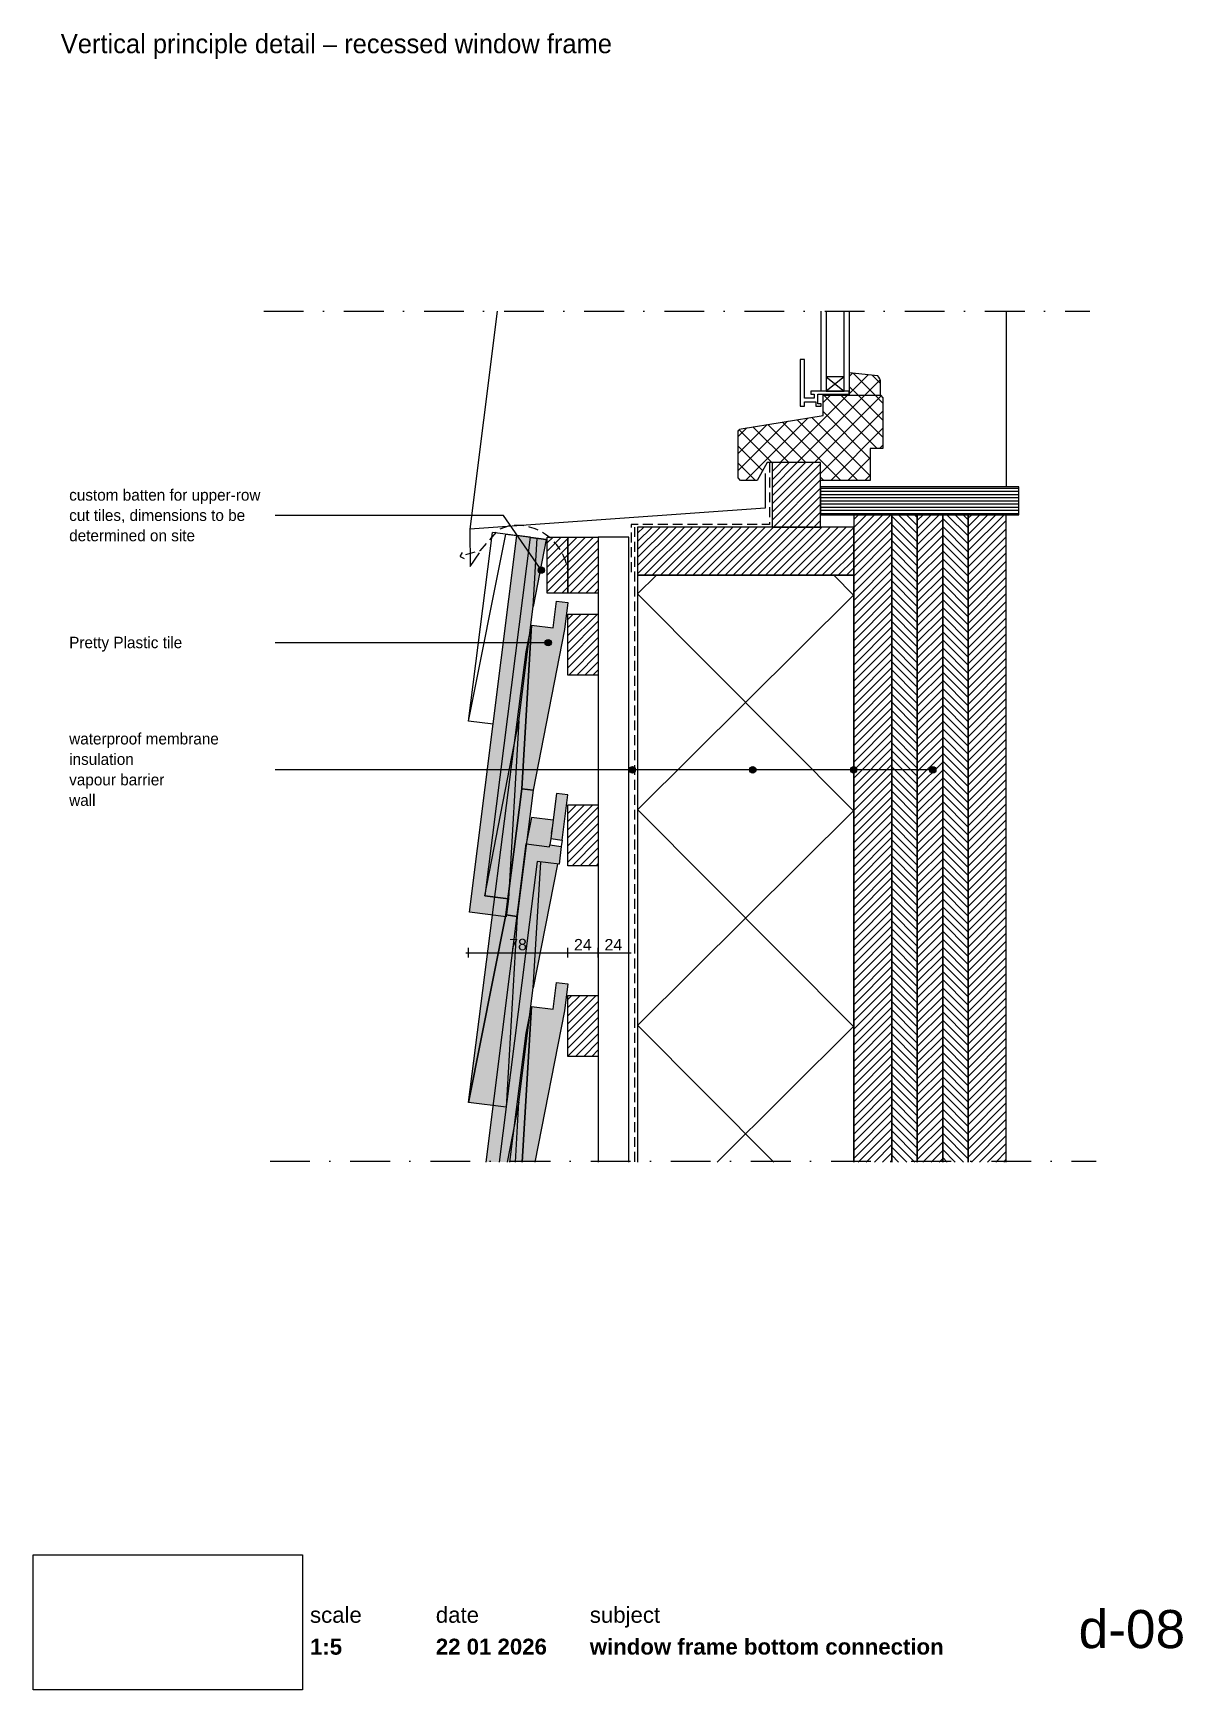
# Paper-space layout 'd-08 window frame bottom connection ' of a CAD drawing. Header units: millimetres. Extents: x 14 to 195, y 11 to 272.
import ezdxf
from ezdxf.xclip import XClip

# ---------------------------------------------------------------- set-up
doc = ezdxf.new("R2010")
doc.units = ezdxf.units.MM
doc.header["$MEASUREMENT"] = 0
doc.header["$XCLIPFRAME"] = 0
for name, pattern in [('B0302', [12.51, 6.26, -3.125, 0, -3.125]), ('B0701', [2.3412, 1.56, -0.7812]), ('Wipeout_Contour', [1000, 0, -1000])]:
    doc.linetypes.add(name, pattern=pattern)
for name, color, linetype in [('#01', 7, 'Continuous'), ('00 tegels', 7, 'Continuous'), ('Dim - 1_50_100', 7, 'Continuous'), ('Info - 1_50_100', 7, 'Continuous'), ('Info - 1_5_10', 7, 'Continuous'), ('Info - Nederlands', 7, 'Continuous')]:
    doc.layers.add(name, color=color, linetype=linetype)
doc.styles.add('GENERATED_STYLE_1', font='HelveticaNeue.ttc')
doc.styles.add('GENERATED_STYLE_2', font='HelveticaNeue.ttc')
doc.styles.add('GENERATED_STYLE_3', font='Helvetica.ttc')
doc.styles.add('GENERATED_STYLE_4', font='')
doc.styles.get('GENERATED_STYLE_4').set_extended_font_data('Work Sans')
picture_1 = doc.add_image_def('image1.png', size_in_pixel=(317, 159))
pattern_1 = [(45, (-1618.6347, 23.5002), (-1.3435029, 1.3435029), []), (135, (-1618.6347, 23.5002), (1.3435029, 1.3435029), [])]
pattern_2 = [(45, (-1618.63465, 23.5002), (-0.6363961, 0.6363961), [])]
pattern_3 = [(315, (-1618.63465, 23.5002), (0.6363961, 0.6363961), [])]

# ---------------------------------------------------------------- blocks, each defined once
blk = doc.blocks.new('Drawing_1_1', base_point=(-200, 60))
at = {"color": 2, "linetype": 'Continuous', "lineweight": 0}
for s, insert, char_height, attachment_point, style in [('\\A1;{\\pql;\\fHelvetica Neue|b0|i0|c0|p0;\\W1.000000;date}', (77.08, 24.14), 2.5, 1, 'GENERATED_STYLE_1'), ('\\A1;{\\pql;\\fHelvetica Neue|b0|i0|c0|p0;\\W1.000000;subject}', (101.31, 24.14), 2.5, 1, 'GENERATED_STYLE_1'), ('\\A1;{\\pqr;\\fHelvetica Neue|b0|i0|c0|p0;\\W1.000000;d-08}', (195, 23.65), 6, 3, 'GENERATED_STYLE_1'), ('\\A1;{\\pql;\\fHelvetica Neue|b1|i0|c0|p0;\\W1.000000;1:5}', (57.28, 19.12), 2.5, 1, 'GENERATED_STYLE_2'), ('\\A1;{\\pql;\\fHelvetica Neue|b1|i0|c0|p0;\\W1.000000;22 01 2026}', (77.08, 19.14), 2.5, 1, 'GENERATED_STYLE_2'), ('\\A1;{\\pql;\\fHelvetica Neue|b1|i0|c0|p0;\\W1.000000;window frame bottom connection }', (101.31, 19.14), 2.5, 1, 'GENERATED_STYLE_2')]:
    blk.add_mtext(s, dxfattribs=dict(at, insert=insert, char_height=char_height, attachment_point=attachment_point, style=style))
at = {"color": 254, "linetype": 'Wipeout_Contour', "lineweight": 0, "ltscale": 174.062972}
blk.add_wipeout([(13.71, 11.09), (56.11, 11.09), (56.11, 32.35), (13.71, 32.35)], dxfattribs=at)
at = {"color": 2, "linetype": 'Continuous', "lineweight": 0, "insert": (57.28, 24.14), "char_height": 2.5, "attachment_point": 1, "style": 'GENERATED_STYLE_1'}
blk.add_mtext('\\A1;{\\pql;\\fHelvetica Neue|b0|i0|c0|p0;\\W1.000000;scale}', dxfattribs=at)
at = {"color": 9, "lineweight": 0}
image = blk.add_image(picture_1, insert=(13.71, 11.09), size_in_units=(42.4, 21.27), dxfattribs=at)
image.set_boundary_path([(-0.5, -0.5), (316.5, 158.5)])
blk = doc.blocks.new('Drawing_2_1', base_point=(-1618.63, 23.5))
at = {"layer": '#01', "linetype": 'Continuous', "lineweight": 0, "true_color": 0x000000}
for points in [[(93.17, 187.28), (93.2, 187.09), (93.31, 186.93), (93.47, 186.82), (93.67, 186.78), (93.86, 186.82), (94.02, 186.93), (94.13, 187.09), (94.17, 187.28), (94.13, 187.48), (94.02, 187.64), (93.86, 187.75), (93.67, 187.78), (93.47, 187.75), (93.31, 187.64), (93.2, 187.48)], [(94.26, 175.86), (94.29, 175.67), (94.4, 175.51), (94.57, 175.4), (94.76, 175.36), (94.95, 175.4), (95.11, 175.51), (95.22, 175.67), (95.26, 175.86), (95.22, 176.06), (95.11, 176.22), (94.95, 176.33), (94.76, 176.36), (94.57, 176.33), (94.4, 176.22), (94.29, 176.06)], [(107.51, 155.86), (107.55, 155.67), (107.66, 155.51), (107.82, 155.4), (108.01, 155.36), (108.2, 155.4), (108.36, 155.51), (108.47, 155.67), (108.51, 155.86), (108.47, 156.06), (108.36, 156.22), (108.2, 156.33), (108.01, 156.36), (107.82, 156.33), (107.66, 156.22), (107.55, 156.06)], [(126.45, 155.86), (126.48, 155.67), (126.59, 155.51), (126.75, 155.4), (126.95, 155.36), (127.14, 155.4), (127.3, 155.51), (127.41, 155.67), (127.45, 155.86), (127.41, 156.06), (127.3, 156.22), (127.14, 156.33), (126.95, 156.36), (126.75, 156.33), (126.59, 156.22), (126.48, 156.06)], [(142.34, 155.86), (142.38, 155.67), (142.48, 155.51), (142.65, 155.4), (142.84, 155.36), (143.03, 155.4), (143.19, 155.51), (143.3, 155.67), (143.34, 155.86), (143.3, 156.06), (143.19, 156.22), (143.03, 156.33), (142.84, 156.36), (142.65, 156.33), (142.48, 156.22), (142.38, 156.06)], [(154.78, 155.86), (154.82, 155.67), (154.92, 155.51), (155.09, 155.4), (155.28, 155.36), (155.47, 155.4), (155.63, 155.51), (155.74, 155.67), (155.78, 155.86), (155.74, 156.06), (155.63, 156.22), (155.47, 156.33), (155.28, 156.36), (155.09, 156.33), (154.92, 156.22), (154.82, 156.06)]]:
    blk.add_hatch(color=18, dxfattribs=at).paths.add_polyline_path(points)
at = {"layer": '00 tegels', "linetype": 'Continuous', "lineweight": 0, "true_color": 0xe4e7e8}
for points in [[(89.85, 192.71), (82.38, 133.47), (88.14, 132.74), (88.49, 135.55), (84.79, 136.02), (91.9, 192.45)], [(97.84, 151.94), (96.05, 152.16), (95.15, 145.03), (96.94, 144.81)], [(91.3, 144.21), (84.99, 94.14), (87.07, 94.14), (93.04, 141.42), (96.47, 140.99), (96.82, 143.82), (95.03, 144.04), (94.99, 143.74)]]:
    blk.add_hatch(color=254, dxfattribs=at).paths.add_polyline_path(points)
at = {"layer": '00 tegels', "linetype": 'Continuous', "lineweight": 0, "true_color": 0xffffff}
for points in [[(88.49, 135.55), (90.14, 163.56), (92.53, 182.16), (94.46, 192.12), (91.9, 192.45), (84.79, 136.02)], [(88.14, 102.78), (89.88, 132.8), (92.39, 152.64), (97.31, 177.95), (97.85, 182.19), (96.05, 182.42), (95.52, 178.21), (92.13, 178.64), (91.29, 174.42), (82.21, 103.53)], [(88.7, 94.14), (92.68, 94.14), (97.31, 117.95), (97.85, 122.19), (96.05, 122.42), (95.52, 118.21), (92.13, 118.64), (91.29, 114.42)]]:
    blk.add_hatch(color=7, dxfattribs=at).paths.add_polyline_path(points)
at = {"layer": 'Info - 1_50_100', "linetype": 'Continuous', "lineweight": 0, "true_color": 0x000000}
h = blk.add_hatch(dxfattribs=at)
h.set_pattern_fill('310_Naaldhout__01__0001', color=18, style=0, pattern_type=2)
h.set_pattern_definition(pattern_2)
h.paths.add_polyline_path([(137.6, 204.2), (130, 204.2), (130, 194.07), (137.6, 194.07), (137.6, 201.4)])
h = blk.add_hatch(dxfattribs=at)
h.set_pattern_fill('325_Houtachtig_plaatmate_E0', color=18, style=0, pattern_type=2)
h.set_pattern_definition([(0, (275.15334, 198.20074), (0, 0.5), [])])
h.paths.add_polyline_path([(168.84, 196), (168.84, 200.4), (137.6, 200.4), (137.6, 196)])
h = blk.add_hatch(dxfattribs=at)
h.set_pattern_fill('310_Naaldhout__01__0001', color=18, style=0, pattern_type=2)
h.set_pattern_definition(pattern_2)
h.paths.add_polyline_path([(148.84, 196), (142.84, 196), (142.84, 94.14), (148.84, 94.14)])
h = blk.add_hatch(dxfattribs=at)
h.set_pattern_fill('310_Naaldhout__02__0001', color=18, style=0, pattern_type=2)
h.set_pattern_definition(pattern_3)
h.paths.add_polyline_path([(152.84, 196), (148.84, 196), (148.84, 94.14), (152.84, 94.14)])
h = blk.add_hatch(dxfattribs=at)
h.set_pattern_fill('310_Naaldhout__01__0001', color=18, style=0, pattern_type=2)
h.set_pattern_definition(pattern_2)
h.paths.add_polyline_path([(156.84, 196), (152.84, 196), (152.84, 94.14), (156.84, 94.14)])
h = blk.add_hatch(dxfattribs=at)
h.set_pattern_fill('310_Naaldhout__02__0001', color=18, style=0, pattern_type=2)
h.set_pattern_definition(pattern_3)
h.paths.add_polyline_path([(160.84, 196), (156.84, 196), (156.84, 94.14), (160.84, 94.14)])
h = blk.add_hatch(dxfattribs=at)
h.set_pattern_fill('310_Naaldhout__01__0001', color=18, style=0, pattern_type=2)
h.set_pattern_definition(pattern_2)
h.paths.add_polyline_path([(166.84, 196), (160.84, 196), (160.84, 94.14), (166.84, 94.14)])
h = blk.add_hatch(dxfattribs=at)
h.set_pattern_fill('310_Naaldhout__01__0001', color=18, style=0, pattern_type=2)
h.set_pattern_definition(pattern_2)
h.paths.add_polyline_path([(108.84, 194.07), (108.84, 186.47), (142.84, 186.47), (142.84, 194.07)])
h = blk.add_hatch(dxfattribs=at)
h.set_pattern_fill('415_Isolatie_ruit_0001', color=18, style=0, pattern_type=2)
h.set_pattern_definition([(314.848, (108.837, 81.704), (16.9703, 16.8807), []), (224.848, (108.837, 81.704), (-16.9703, 17.0605), [])])
h.paths.add_polyline_path([(142.84, 186.47), (108.84, 186.47), (108.84, 94.14), (142.84, 94.14)])
at = {"layer": 'Info - 1_5_10', "linetype": 'Continuous', "lineweight": 0, "true_color": 0x99a3a6}
h = blk.add_hatch(dxfattribs=at)
h.set_pattern_fill('305_Loofhout__02__0001', color=253, style=0, pattern_type=2)
h.set_pattern_definition(pattern_1)
h.paths.add_polyline_path([(142.12, 214.8), (147.04, 214.8), (147.04, 216.77, 0.246914), (146.61, 217.87), (142.12, 218.34)])
h = blk.add_hatch(dxfattribs=at)
h.set_pattern_fill('305_Loofhout__02__0001', color=253, style=0, pattern_type=2)
h.set_pattern_definition(pattern_1)
h.paths.add_polyline_path([(124.64, 208.95), (124.64, 201.8), (125.04, 201.4), (127.64, 201.4), (129.24, 204.2), (137.6, 204.2), (137.6, 201.4), (145.44, 201.4), (145.44, 206.4), (147.44, 206.4), (147.44, 214.4), (147.04, 214.8), (138.04, 214.8), (138.04, 211.6), (125.12, 209.54, 0.340988)])
h = blk.add_hatch(dxfattribs=at)
h.set_pattern_fill('310_Naaldhout__01__0001', color=253, style=0, pattern_type=2)
h.set_pattern_definition(pattern_2)
h.paths.add_polyline_path([(94.6, 192.49), (94.6, 183.67), (97.84, 183.67), (97.84, 192.49)])
h = blk.add_hatch(dxfattribs=at)
h.set_pattern_fill('310_Naaldhout__01__0001', color=253, style=0, pattern_type=2)
h.set_pattern_definition(pattern_2)
h.paths.add_polyline_path([(97.84, 192.49), (97.84, 183.67), (102.64, 183.67), (102.64, 192.49)])
h = blk.add_hatch(dxfattribs=at)
h.set_pattern_fill('310_Naaldhout__01__0001', color=253, style=0, pattern_type=2)
h.set_pattern_definition(pattern_2)
h.paths.add_polyline_path([(97.84, 180.37), (97.84, 170.77), (102.64, 170.77), (102.64, 180.37)])
h = blk.add_hatch(dxfattribs=at)
h.set_pattern_fill('310_Naaldhout__01__0001', color=253, style=0, pattern_type=2)
h.set_pattern_definition(pattern_2)
h.paths.add_polyline_path([(97.84, 150.37), (97.84, 140.77), (102.64, 140.77), (102.64, 150.37)])
at = {"layer": 'Info - 1_5_10', "linetype": 'Continuous', "lineweight": 0, "true_color": 0xe9ebeb}
for points in [[(92.11, 148.38), (91.3, 144.21), (94.99, 143.74), (95.52, 147.95)], [(92.79, 141.45), (87, 94.14), (89.59, 94.14), (90.14, 103.55), (92.41, 121.55), (96.2, 141.02)]]:
    blk.add_hatch(color=254, dxfattribs=at).paths.add_polyline_path(points)
at = {"layer": 'Info - 1_5_10', "linetype": 'Continuous', "lineweight": 0, "true_color": 0x99a3a6}
h = blk.add_hatch(dxfattribs=at)
h.set_pattern_fill('310_Naaldhout__01__0001', color=253, style=0, pattern_type=2)
h.set_pattern_definition(pattern_2)
h.paths.add_polyline_path([(97.84, 120.37), (97.84, 110.77), (102.64, 110.77), (102.64, 120.37)])
at = {"layer": '#01', "color": 9, "linetype": 'Continuous', "lineweight": 0}
for p, q in [((86.74, 228.02), (82.42, 193.72)), ((166.84, 228.02), (166.84, 200.4)), ((138.52, 217.72), (141.32, 215.46)), ((141.32, 217.72), (138.52, 215.46)), ((94.26, 175.86), (51.8, 175.86)), ((142.34, 155.86), (51.8, 155.86)), ((107.51, 155.86), (51.8, 155.86)), ((154.78, 155.86), (64.24, 155.86)), ((126.45, 155.86), (68.62, 155.86)), ((95.15, 145.03), (95.03, 144.04)), ((96.94, 144.81), (96.82, 143.82))]:
    blk.add_line(p, q, dxfattribs=at)
at = {"layer": '#01', "color": 2, "linetype": 'Continuous', "lineweight": 0}
for p, q in [((128.92, 202.51), (128.92, 197.03)), ((128.92, 197.03), (82.42, 193.72)), ((82.42, 193.72), (82.5, 187.88)), ((82.5, 187.88), (83.95, 190.01))]:
    blk.add_line(p, q, dxfattribs=at)
at = {"layer": '#01', "color": 9, "linetype": 'Continuous', "lineweight": 0, "flags": 128}
blk.add_lwpolyline([(93.38, 187.7), (87.74, 195.86), (51.8, 195.86)], dxfattribs=at)
at = {"layer": '#01', "color": 4, "linetype": 'Continuous', "lineweight": 0, "flags": 128}
blk.add_lwpolyline([(166.84, 94.14), (166.84, 196), (142.84, 196), (142.84, 94.14)], dxfattribs=at)
at = {"layer": '#01', "color": 9, "linetype": 'Continuous', "lineweight": 0, "true_color": 0xbbc1c4, "flags": 128}
for points in [[(86.09, 163.03), (82.21, 163.53), (86.01, 193.19)], [(82.21, 163.53), (88.07, 192.93), (89.85, 192.71), (89.88, 192.7)], [(94.46, 192.12), (86.01, 193.19)]]:
    blk.add_lwpolyline(points, dxfattribs=at)
at = {"layer": '#01', "color": 1, "linetype": 'Continuous', "lineweight": 0}
for centre in [(93.67, 187.28), (94.76, 175.86), (108.01, 155.86), (126.95, 155.86), (142.84, 155.86), (155.28, 155.86)]:
    blk.add_circle(centre, 0.5, dxfattribs=at)
at = {"layer": '00 tegels', "color": 2, "linetype": 'Continuous', "lineweight": 0}
for p, q in [((82.38, 133.47), (89.85, 192.71)), ((91.9, 192.45), (84.79, 136.02)), ((91.9, 192.45), (89.85, 192.71)), ((84.79, 136.02), (88.49, 135.55)), ((88.14, 132.74), (82.38, 133.47)), ((88.49, 135.55), (88.14, 132.74))]:
    blk.add_line(p, q, dxfattribs=at)
at = {"layer": '00 tegels', "color": 9, "linetype": 'Continuous', "lineweight": 0}
for p, q in [((92.01, 192.43), (94.46, 192.12)), ((92.41, 181.56), (93.04, 192.3)), ((94.46, 192.12), (92.41, 181.56)), ((90.14, 163.56), (92.41, 181.56)), ((84.79, 136.02), (90.14, 163.56)), ((90.14, 163.56), (88.49, 135.55)), ((88.49, 135.55), (84.79, 136.02))]:
    blk.add_line(p, q, dxfattribs=at)
at = {"layer": '00 tegels', "color": 253, "linetype": 'Continuous', "lineweight": 0, "true_color": 0x99a3a6}
for p, q in [((95.52, 178.21), (96.05, 182.42)), ((96.05, 182.42), (97.85, 182.19)), ((97.85, 182.19), (97.31, 177.95)), ((90.59, 152.87), (92.13, 178.64)), ((92.13, 178.64), (90.59, 152.87)), ((91.29, 174.42), (92.13, 178.64)), ((92.13, 178.64), (95.52, 178.21)), ((97.31, 177.95), (92.39, 152.64)), ((82.21, 103.53), (91.29, 174.42)), ((88.08, 133.03), (90.59, 152.87)), ((90.59, 152.87), (88.08, 133.03)), ((92.39, 152.64), (89.88, 132.8)), ((92.39, 152.64), (90.59, 152.87)), ((90.59, 152.87), (92.39, 152.64)), ((82.21, 103.53), (88.08, 133.03)), ((88.08, 133.03), (82.21, 103.53)), ((89.88, 132.8), (88.08, 133.03)), ((88.08, 133.03), (89.88, 132.8)), ((89.88, 132.8), (88.14, 102.78)), ((95.52, 118.21), (96.05, 122.42)), ((96.05, 122.42), (97.85, 122.19)), ((97.85, 122.19), (97.31, 117.95)), ((90.66, 94.14), (92.13, 118.64)), ((92.13, 118.64), (90.66, 94.14)), ((91.29, 114.42), (92.13, 118.64)), ((92.13, 118.64), (95.52, 118.21)), ((97.31, 117.95), (92.68, 94.14)), ((88.7, 94.14), (91.29, 114.42)), ((88.14, 102.78), (82.21, 103.53))]:
    blk.add_line(p, q, dxfattribs=at)
at = {"layer": '00 tegels', "color": 2, "linetype": 'Continuous', "lineweight": 0, "flags": 128}
blk.add_lwpolyline([(97.84, 151.94), (96.05, 152.16), (95.15, 145.03), (96.94, 144.81)], close=True, dxfattribs=at)
at = {"layer": '00 tegels', "color": 9, "linetype": 'Continuous', "lineweight": 0, "flags": 128}
for points in [[(95.52, 147.95), (92.11, 148.38), (91.3, 144.21)], [(95.38, 146.82), (95.25, 145.83)], [(96.2, 141.02), (92.41, 121.55), (93.58, 141.35)], [(90.14, 103.55), (92.41, 121.55)], [(89.59, 94.14), (90.14, 103.55), (88.31, 94.14)]]:
    blk.add_lwpolyline(points, dxfattribs=at)
at = {"layer": '00 tegels', "color": 2, "linetype": 'Continuous', "lineweight": 0, "flags": 128}
blk.add_lwpolyline([(84.99, 94.14), (91.3, 144.21), (94.99, 143.74), (95.03, 144.04), (96.82, 143.82), (96.47, 140.99), (93.04, 141.42), (87.07, 94.14)], dxfattribs=at)
at = {"layer": 'Dim - 1_50_100', "color": 1, "linetype": 'Continuous', "lineweight": 0}
for p, q in [((82.21, 126.33), (82.21, 127.83)), ((97.84, 126.33), (97.84, 127.83)), ((102.64, 126.33), (102.64, 127.83)), ((107.44, 126.33), (107.44, 127.83)), ((81.81, 127.08), (82.21, 127.08)), ((82.21, 127.08), (97.84, 127.08)), ((97.84, 127.08), (102.64, 127.08)), ((102.64, 127.08), (107.44, 127.08)), ((107.44, 127.08), (107.84, 127.08))]:
    blk.add_line(p, q, dxfattribs=at)
at = {"layer": 'Info - 1_50_100', "color": 2, "linetype": 'B0701', "lineweight": 0}
blk.add_line((108.32, 194.07), (108.32, 94.14), dxfattribs=at)
at = {"layer": 'Info - 1_50_100', "color": 9, "linetype": 'Continuous', "lineweight": 0}
for q in [(81.25, 190.05), (81.53, 189.09)]:
    blk.add_line((80.91, 189.43), q, dxfattribs=at)
at = {"layer": 'Info - 1_50_100', "color": 2, "linetype": 'B0701', "lineweight": 0, "flags": 128}
blk.add_lwpolyline([(129.6, 204.2), (129.6, 194.47), (107.81, 194.47), (107.81, 186.47)], dxfattribs=at)
at = {"layer": 'Info - 1_50_100', "color": 9, "linetype": 'Continuous', "lineweight": 0, "flags": 128}
for points in [[(137.6, 204.2), (130, 204.2), (130, 194.07), (137.6, 194.07), (137.6, 201.4)], [(168.84, 196), (168.84, 200.4), (137.6, 200.4), (137.6, 196)]]:
    blk.add_lwpolyline(points, close=True, dxfattribs=at)
for points in [[(148.84, 94.14), (148.84, 196), (142.84, 196), (142.84, 94.14)], [(152.84, 94.14), (152.84, 196), (148.84, 196), (148.84, 94.14)], [(156.84, 94.14), (156.84, 196), (152.84, 196), (152.84, 94.14)], [(160.84, 94.14), (160.84, 196), (156.84, 196), (156.84, 94.14)], [(166.84, 94.14), (166.84, 196), (160.84, 196), (160.84, 94.14)], [(107.44, 94.14), (107.44, 192.49), (102.64, 192.49), (102.64, 94.14)]]:
    blk.add_lwpolyline(points, dxfattribs=at)
at = {"layer": 'Info - 1_50_100', "color": 9, "linetype": 'B0701', "lineweight": 0, "flags": 128}
blk.add_lwpolyline([(97.84, 183.73), (97.84, 187.22, 0.414214), (88.62, 194.26), (86.9, 193.63), (84.01, 190.33), (80.91, 189.43)], format="xyb", dxfattribs=at)
at = {"layer": 'Info - 1_50_100', "color": 2, "linetype": 'Continuous', "lineweight": 0, "flags": 128}
blk.add_lwpolyline([(108.84, 194.07), (108.84, 186.47), (142.84, 186.47), (142.84, 194.07)], close=True, dxfattribs=at)
at = {"layer": 'Info - 1_50_100', "color": 1, "linetype": 'Continuous', "lineweight": 0, "flags": 128}
blk.add_lwpolyline([(142.84, 94.14), (142.84, 186.47), (108.84, 186.47), (108.84, 94.14)], dxfattribs=at)
at = {"layer": 'Info - 1_5_10', "color": 9, "linetype": 'Continuous', "lineweight": 0, "flags": 128}
for points in [[(138.52, 228.02), (138.52, 215.46), (137.72, 215.46), (137.72, 228.02)], [(142.12, 228.02), (142.12, 215.46), (141.32, 215.46), (141.32, 228.02)]]:
    blk.add_lwpolyline(points, dxfattribs=at)
for points in [[(137.72, 213.06), (137.72, 213.47), (137.2, 213.47), (137.2, 214.97), (142.12, 214.97), (142.12, 215.46), (136.09, 215.46), (136.09, 214.97), (136.62, 214.97), (136.62, 214.34), (135.1, 214.34), (135.1, 220.44), (134.43, 220.44), (134.43, 213.06), (135.1, 213.06), (135.1, 213.77), (136.86, 213.77), (136.86, 213.06)], [(138.52, 215.46), (141.32, 215.46), (141.32, 217.72), (138.52, 217.72)]]:
    blk.add_lwpolyline(points, close=True, dxfattribs=at)
at = {"layer": 'Info - 1_5_10', "color": 2, "linetype": 'Continuous', "lineweight": 0, "flags": 128}
for points in [[(142.12, 214.8), (147.04, 214.8), (147.04, 216.77, 0.246914), (146.61, 217.87), (142.12, 218.34)], [(124.64, 208.95, -0.340988), (125.12, 209.54), (138.04, 211.6), (138.04, 214.8), (147.04, 214.8), (147.44, 214.4), (147.44, 206.4), (145.44, 206.4), (145.44, 201.4), (137.6, 201.4), (137.6, 204.2), (129.24, 204.2), (127.64, 201.4), (125.04, 201.4), (124.64, 201.8)]]:
    blk.add_lwpolyline(points, format="xyb", close=True, dxfattribs=at)
at = {"layer": 'Info - 1_5_10', "color": 1, "linetype": 'Continuous', "lineweight": 0, "flags": 128}
for points in [[(94.6, 192.49), (97.84, 192.49), (97.84, 183.67), (94.6, 183.67)], [(97.84, 192.49), (102.64, 192.49), (102.64, 183.67), (97.84, 183.67)], [(97.84, 180.37), (102.64, 180.37), (102.64, 170.77), (97.84, 170.77)], [(97.84, 150.37), (102.64, 150.37), (102.64, 140.77), (97.84, 140.77)], [(97.84, 120.37), (102.64, 120.37), (102.64, 110.77), (97.84, 110.77)]]:
    blk.add_lwpolyline(points, close=True, dxfattribs=at)
at = {"layer": 'Dim - 1_50_100', "color": 2, "linetype": 'Continuous', "lineweight": 0, "char_height": 1.8, "width": 2.8266, "attachment_point": 7, "style": 'GENERATED_STYLE_3'}
for s, insert in [('\\A1;{\\pql;\\fHelvetica|b0|i0|c0|p0;\\W1.000000;78}', (88.61, 127.44)), ('\\A1;{\\pql;\\fHelvetica|b0|i0|c0|p0;\\W1.000000;24}', (98.82, 127.44)), ('\\A1;{\\pql;\\fHelvetica|b0|i0|c0|p0;\\W1.000000;24}', (103.62, 127.44))]:
    blk.add_mtext(s, dxfattribs=dict(at, insert=insert))
at = {"layer": 'Info - Nederlands', "color": 2, "linetype": 'Continuous', "lineweight": 0, "insert": (19.38, 195.91), "char_height": 1.8, "width": 30.8877, "attachment_point": 4, "line_spacing_factor": 1.063357, "style": 'GENERATED_STYLE_4'}
blk.add_mtext('\\A1;{\\pql;\\fWork Sans|b0|i0|c0|p0;\\W1.000000;custom batten for upper-row cut tiles, dimensions to be determined on site}', dxfattribs=at)
at = {"layer": 'Info - Nederlands', "color": 2, "linetype": 'Continuous', "lineweight": 0, "insert": (19.38, 175.63), "char_height": 1.8, "attachment_point": 4, "style": 'GENERATED_STYLE_4'}
blk.add_mtext('\\A1;{\\pql;\\fWork Sans|b0|i0|c0|p0;\\W1.000000;Pretty Plastic tile }', dxfattribs=at)
at = {"layer": 'Info - Nederlands', "color": 2, "linetype": 'Continuous', "lineweight": 0, "insert": (19.38, 155.91), "char_height": 1.8, "attachment_point": 4, "line_spacing_factor": 1.07353, "style": 'GENERATED_STYLE_4'}
blk.add_mtext('\\A1;{\\pql;\\fWork Sans|b0|i0|c0|p0;\\W1.000000;waterproof membrane\\P\\pql;\\fWork Sans|b0|i0|c0|p0;\\W1.000000;insulation\\P\\pql;\\fWork Sans|b0|i0|c0|p0;\\W1.000000;vapour barrier\\P\\pql;\\fWork Sans|b0|i0|c0|p0;\\W1.000000;wall}', dxfattribs=at)

psp = doc.layouts.new('d-08 window frame bottom connection ')

# ---------------------------------------------------------------- linework, layer by layer
at = {"layer": '#01', "color": 3, "linetype": 'B0302', "lineweight": 0}
for p, q in [((50, 228.02), (180, 228.02)), ((51.01, 94.3), (181.01, 94.3))]:
    psp.add_line(p, q, dxfattribs=at)

# ---------------------------------------------------------------- block references
at = {"color": 4, "linetype": 'Continuous', "lineweight": 0}
ref = psp.add_blockref('Drawing_2_1', (-1618.63, 23.5), dxfattribs=at)
XClip(ref).set_block_clipping_path([(14.8800625546, 94.1446842436), (197.7543794438, 228.0214961829)])
ref = psp.add_blockref('Drawing_1_1', (-200, 60), dxfattribs=at)
XClip(ref).set_block_clipping_path([(-287.3178906032, -75.7273941135), (502.7286062445, 56.3449743075)])

# ---------------------------------------------------------------- texts
at = {"layer": 'Info - 1_5_10', "color": 2, "linetype": 'Continuous', "lineweight": 0, "insert": (18.06, 267.72), "char_height": 3, "attachment_point": 7, "style": 'GENERATED_STYLE_4'}
psp.add_mtext('\\A1;{\\pql;\\fWork Sans|b0|i0|c0|p0;\\W1.000000;Vertical principle detail – recessed window frame}', dxfattribs=at)

doc.saveas('drawing.dxf')
